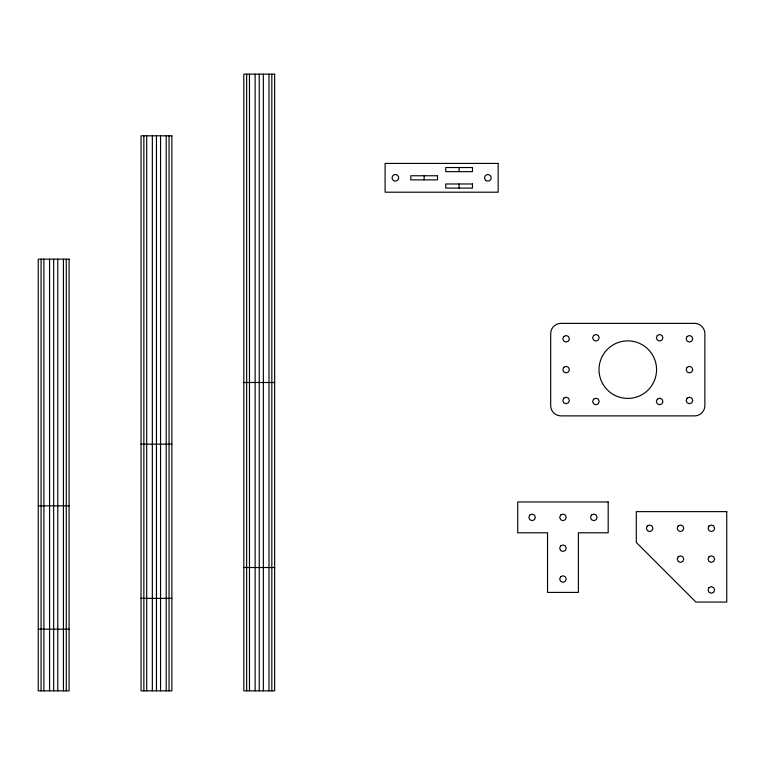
<?xml version="1.0" encoding="UTF-8"?>
<svg xmlns="http://www.w3.org/2000/svg" width="765" height="765" viewBox="0 0 765 765"><rect width="100%" height="100%" fill="white"/><g stroke="black" fill="none" stroke-linecap="round" stroke-linejoin="round"><path stroke-width="1.15" d="M243.825 382.5L274.654 382.5M141.037 444.169L171.867 444.169M38.25 505.847L69.089 505.847M243.825 567.515L274.654 567.515M141.037 598.345L171.867 598.345M38.25 629.184L69.089 629.184M459.096 167.535L459.096 171.647M459.096 183.983L459.096 188.094M424.154 175.759L424.154 179.871M271.833 74.148L271.833 690.852M269.003 74.148L269.003 690.852M263.351 74.148L263.351 690.852M259.239 74.148L259.239 690.852M255.128 74.148L255.128 690.852M249.476 74.148L249.476 690.852M246.646 74.148L246.646 690.852M169.046 135.816L169.046 690.852M166.215 135.816L166.215 690.852M160.564 135.816L160.564 690.852M156.452 135.816L156.452 690.852M152.34 135.816L152.34 690.852M146.689 135.816L146.689 690.852M143.858 135.816L143.858 690.852M66.259 259.153L66.259 628.782M66.259 629.184L66.259 690.852M63.428 259.153L63.428 628.782M63.428 629.184L63.428 690.852M57.777 259.153L57.777 628.782M57.777 629.184L57.777 690.852M53.665 259.153L53.665 628.782M53.665 629.184L53.665 690.852M49.553 259.153L49.553 628.782M49.553 629.184L49.553 690.852M43.901 259.153L43.901 628.782M43.901 629.184L43.901 690.852M41.081 259.153L41.081 628.782M41.081 629.184L41.081 690.852M563.786 336.466L562.83 338.799L563.786 341.123L566.11 342.089L568.443 341.123L569.399 338.799L568.443 336.466L566.11 335.51L563.786 336.466M563.786 367.305L562.83 369.629L563.786 371.962L566.11 372.918L568.443 371.962L569.399 369.629L568.443 367.305L566.11 366.339L563.786 367.305M563.786 398.144L562.83 400.468L563.786 402.792L566.11 403.757L568.443 402.792L569.399 400.468L568.443 398.144L566.11 397.178L563.786 398.144M593.592 335.443L592.636 337.767L593.592 340.09L595.925 341.056L598.249 340.09L599.215 337.767L598.249 335.443L595.925 334.477L593.592 335.443M529.801 515.055L528.835 517.379L529.801 519.703L532.124 520.669L534.448 519.703L535.414 517.379L534.448 515.055L532.124 514.09L529.801 515.055M593.592 399.167L592.636 401.491L593.592 403.824L595.925 404.781L598.249 403.824L599.215 401.491L598.249 399.167L595.925 398.202L593.592 399.167M560.63 515.055L559.674 517.379L560.63 519.703L562.964 520.669L565.287 519.703L566.253 517.379L565.287 515.055L562.964 514.09L560.63 515.055M560.63 545.885L559.674 548.209L560.63 550.542L562.964 551.498L565.287 550.542L566.253 548.209L565.287 545.885L562.964 544.929L560.63 545.885M657.326 335.443L656.36 337.767L657.326 340.09L659.65 341.056L661.974 340.09L662.939 337.767L661.974 335.443L659.65 334.477L657.326 335.443M560.63 576.724L559.674 579.048L560.63 581.371L562.964 582.337L565.287 581.371L566.253 579.048L565.287 576.724L562.964 575.758L560.63 576.724M591.469 515.055L590.504 517.379L591.469 519.703L593.793 520.669L596.117 519.703L597.082 517.379L596.117 515.055L593.793 514.09L591.469 515.055M657.326 399.167L656.36 401.491L657.326 403.824L659.65 404.781L661.974 403.824L662.939 401.491L661.974 399.167L659.65 398.202L657.326 399.167M687.133 336.466L686.167 338.799L687.133 341.123L689.456 342.089L691.78 341.123L692.746 338.799L691.78 336.466L689.456 335.51L687.133 336.466M687.133 367.305L686.167 369.629L687.133 371.962L689.456 372.918L691.78 371.962L692.746 369.629L691.78 367.305L689.456 366.339L687.133 367.305M687.133 398.144L686.167 400.468L687.133 402.792L689.456 403.757L691.78 402.792L692.746 400.468L691.78 398.144L689.456 397.178L687.133 398.144M647.333 525.957L646.368 528.28L647.333 530.604L649.657 531.57L651.99 530.604L652.947 528.28L651.99 525.957L649.657 524.991L647.333 525.957M678.173 525.957L677.207 528.28L678.173 530.604L680.496 531.57L682.82 530.604L683.786 528.28L682.82 525.957L680.496 524.991L678.173 525.957M678.173 556.786L677.207 559.11L678.173 561.443L680.496 562.399L682.82 561.443L683.786 559.11L682.82 556.786L680.496 555.82L678.173 556.786M709.002 525.957L708.046 528.28L709.002 530.604L711.335 531.57L713.659 530.604L714.625 528.28L713.659 525.957L711.335 524.991L709.002 525.957M709.002 556.786L708.046 559.11L709.002 561.443L711.335 562.399L713.659 561.443L714.625 559.11L713.659 556.786L711.335 555.82L709.002 556.786M709.002 587.625L708.046 589.949L709.002 592.273L711.335 593.238L713.659 592.273L714.625 589.949L713.659 587.625L711.335 586.659L709.002 587.625M274.654 74.148L243.825 74.148L243.825 690.852L274.654 690.852L274.654 74.148M171.867 135.816L141.037 135.816L141.037 690.852L171.867 690.852L171.867 135.816M498.158 163.423L385.091 163.423L385.091 192.197L498.158 192.197L498.158 163.423M472.464 167.535L445.737 167.535L445.737 171.647L472.464 171.647L472.464 167.535M437.513 175.759L410.795 175.759L410.795 179.871L437.513 179.871L437.513 175.759M472.464 183.983L445.737 183.983L445.737 188.094L472.464 188.094L472.464 183.983M69.089 259.153L38.25 259.153L38.25 690.852L69.089 690.852L69.089 259.153M694.591 323.375L560.975 323.375A10.28 10.28 0 0 0 550.695 333.655L550.695 405.603A10.28 10.28 0 0 0 560.975 415.883L694.591 415.883A10.28 10.28 0 0 0 704.871 405.603L704.871 333.655A10.28 10.28 0 0 0 694.591 323.375M608.185 501.964L517.733 501.964L517.733 532.794L547.539 532.794L547.539 592.406L578.378 592.406L578.378 532.794L608.185 532.794L608.185 501.964M726.75 511.632L636.298 511.632L636.298 542.462L695.911 602.074L726.75 602.074L726.75 511.632M486.234 180.664A3.29 3.29 0 0 0 491.168 177.815A3.29 3.29 0 0 0 486.234 174.965A3.29 3.29 0 0 0 486.234 180.664M393.726 180.664A3.29 3.29 0 0 0 398.661 177.815A3.29 3.29 0 0 0 393.726 174.965A3.29 3.29 0 0 0 393.726 180.664M613.396 394.558A28.783 28.783 0 0 0 656.561 369.629A28.783 28.783 0 0 0 613.396 344.709A28.783 28.783 0 0 0 613.396 394.558"/></g></svg>
